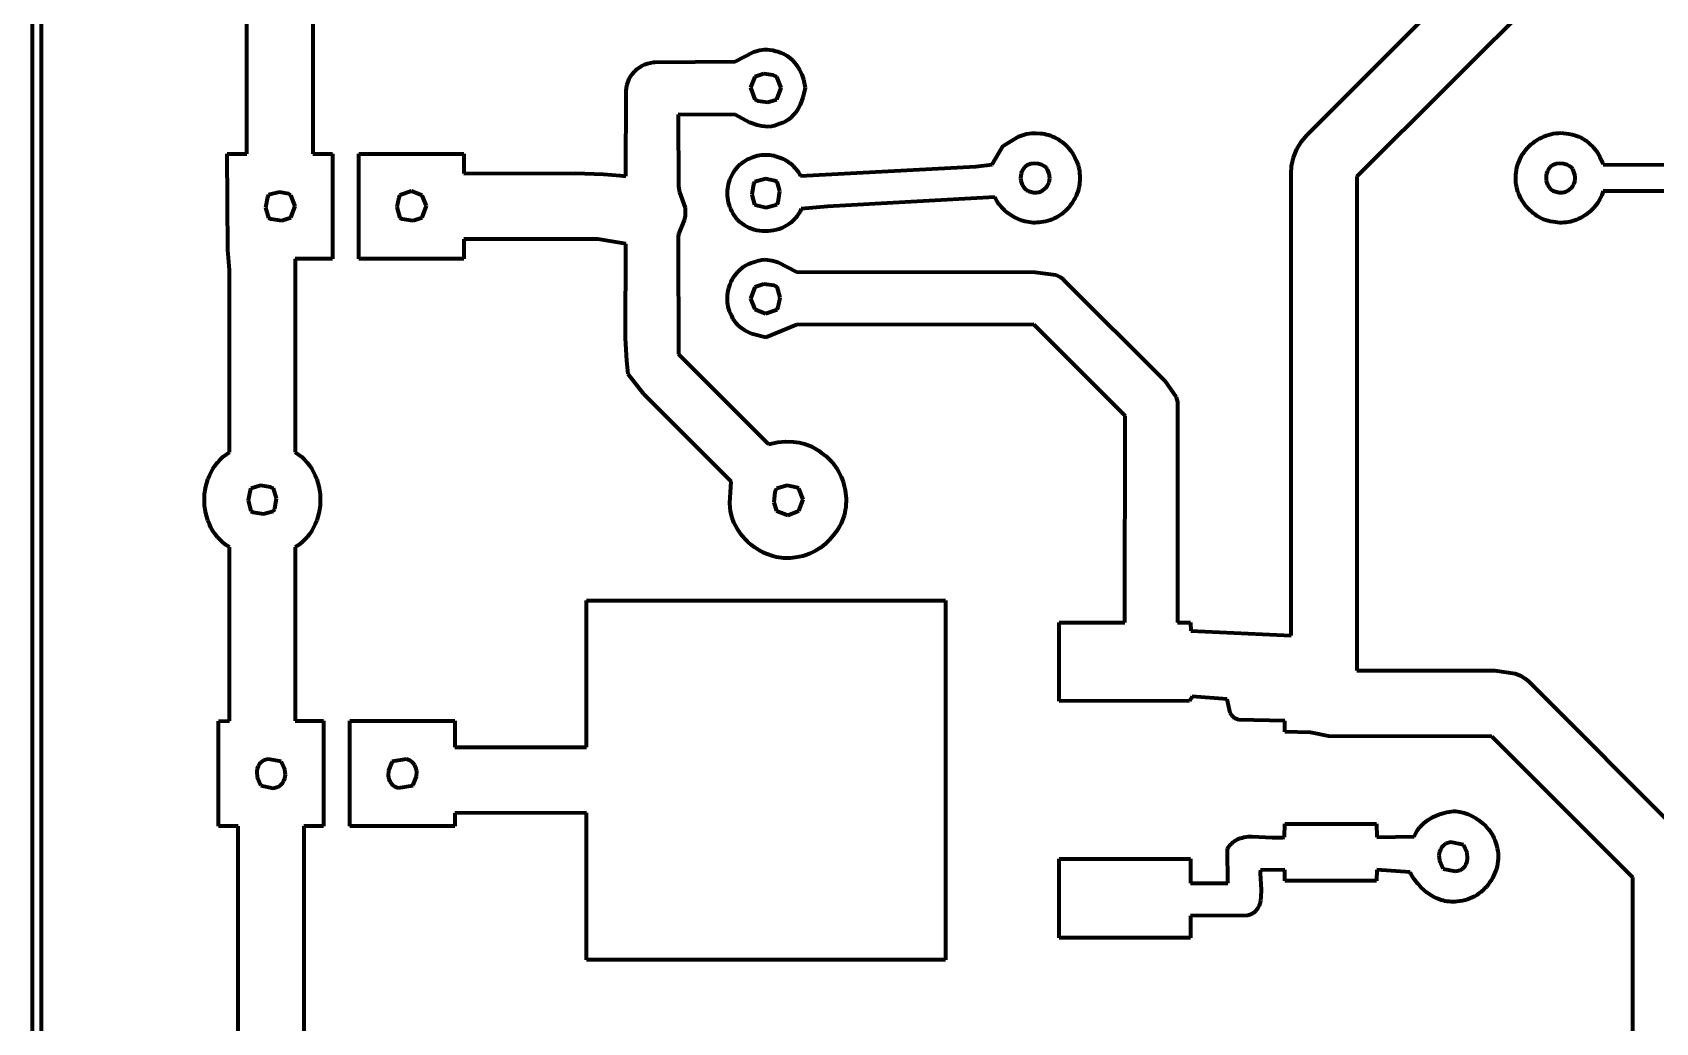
# Model space of a CAD drawing. Header units: millimetres. Extents: x 0 to 18.8, y 0 to 13.5.
# Drawn here: x 0 to 5.15, y 3 to 6.14 of the extents above; entities that cross this region are included whole.
import ezdxf

# ---------------------------------------------------------------- set-up
doc = ezdxf.new("R2010")
doc.units = ezdxf.units.MM
doc.layers.add('color#000000ff', color=7, linetype='CONTINUOUS', lineweight=100)

msp = doc.modelspace()

# ---------------------------------------------------------------- linework, layer by layer
at = {"layer": 'color#000000ff'}
for p, q in [((0, 0.007), (0, 13.493)), ((0.0281, 13.4655), (0.0279, 0.0346)), ((0.6796, 5.7563), (0.6806, 6.8889)), ((0.8889, 6.8888), (0.8895, 5.7565)), ((4.0435, 5.8175), (4.8057, 6.5798)), ((4.9812, 6.4632), (4.2015, 5.6844)), ((2.2291, 6.0493), (2.2886, 6.08)), ((2.2886, 6.08), (2.3068, 6.0852)), ((2.3068, 6.0852), (2.3207, 6.0873)), ((2.3207, 6.0873), (2.3301, 6.0876)), ((2.3301, 6.0876), (2.3395, 6.0869)), ((2.3395, 6.0869), (2.349, 6.0851)), ((2.349, 6.0851), (2.3585, 6.0822)), ((2.3585, 6.0822), (2.3641, 6.0809)), ((2.3641, 6.0809), (2.3696, 6.0793)), ((2.3696, 6.0793), (2.3748, 6.0775)), ((2.3748, 6.0775), (2.3849, 6.0729)), ((1.9097, 6.0181), (1.9167, 6.0248)), ((1.9167, 6.0248), (1.9244, 6.0307)), ((1.9244, 6.0307), (1.9326, 6.0358)), ((1.9326, 6.0358), (1.9413, 6.0401)), ((1.9413, 6.0401), (1.9505, 6.0434)), ((1.9505, 6.0434), (1.9601, 6.0457)), ((1.9601, 6.0457), (1.9701, 6.047)), ((1.9701, 6.047), (1.9751, 6.0472)), ((1.9751, 6.0472), (2.2291, 6.0493)), ((2.3849, 6.0729), (2.3942, 6.0674)), ((2.3942, 6.0674), (2.4028, 6.061)), ((2.4028, 6.061), (2.4108, 6.0538)), ((2.4108, 6.0538), (2.418, 6.0458)), ((2.418, 6.0458), (2.4246, 6.0372)), ((2.4246, 6.0372), (2.4331, 6.0232)), ((1.8844, 5.9664), (1.8863, 5.9761)), ((1.8863, 5.9761), (1.8893, 5.9854)), ((1.8893, 5.9854), (1.8931, 5.9944)), ((1.8931, 5.9944), (1.8979, 6.0029)), ((1.8979, 6.0029), (1.9034, 6.0108)), ((1.9034, 6.0108), (1.9097, 6.0181)), ((2.2914, 6.001), (2.278, 5.9667)), ((2.3203, 6.0103), (2.2914, 6.001)), ((2.3495, 6.0064), (2.3203, 6.0103)), ((2.3615, 6.001), (2.3495, 6.0064)), ((2.3748, 5.9659), (2.3615, 6.001)), ((2.4331, 6.0232), (2.44, 6.0082)), ((2.44, 6.0082), (2.4453, 5.9925)), ((2.4453, 5.9925), (2.449, 5.9764)), ((2.449, 5.9764), (2.4506, 5.9655)), ((1.8819, 5.6862), (1.8835, 5.9564)), ((1.8835, 5.9564), (1.8844, 5.9664)), ((2.278, 5.9667), (2.2911, 5.9295)), ((2.2911, 5.9295), (2.3007, 5.9251)), ((2.3007, 5.9251), (2.3325, 5.9204)), ((2.3325, 5.9204), (2.3616, 5.9295)), ((2.3616, 5.9295), (2.3748, 5.9659)), ((2.444, 5.9356), (2.4348, 5.9116)), ((2.4506, 5.9655), (2.444, 5.9356)), ((2.2299, 5.8809), (2.0486, 5.8819)), ((2.0486, 5.8819), (2.0489, 5.6528)), ((2.2749, 5.856), (2.2299, 5.8809)), ((2.4052, 5.8712), (2.3973, 5.865)), ((2.4124, 5.8781), (2.4052, 5.8712)), ((2.419, 5.8857), (2.4124, 5.8781)), ((2.4276, 5.8981), (2.419, 5.8857)), ((2.4348, 5.9116), (2.4276, 5.8981)), ((2.2991, 5.8472), (2.2749, 5.856)), ((2.314, 5.844), (2.2991, 5.8472)), ((2.324, 5.8429), (2.314, 5.844)), ((2.334, 5.8428), (2.324, 5.8429)), ((2.3441, 5.8438), (2.334, 5.8428)), ((2.3541, 5.8459), (2.3441, 5.8438)), ((2.3591, 5.8475), (2.3541, 5.8459)), ((2.3642, 5.8494), (2.3591, 5.8475)), ((2.3692, 5.8516), (2.3642, 5.8494)), ((2.3743, 5.8533), (2.3692, 5.8516)), ((2.3793, 5.8551), (2.3743, 5.8533)), ((2.3887, 5.8596), (2.3793, 5.8551)), ((2.3973, 5.865), (2.3887, 5.8596)), ((3.1281, 5.8118), (3.1531, 5.82)), ((3.1531, 5.82), (3.1704, 5.8226)), ((3.1704, 5.8226), (3.1836, 5.8228)), ((3.1836, 5.8228), (3.1971, 5.8214)), ((3.1971, 5.8214), (3.2039, 5.8207)), ((3.2039, 5.8207), (3.2105, 5.8197)), ((3.2105, 5.8197), (3.217, 5.8183)), ((3.217, 5.8183), (3.2234, 5.8165)), ((4.8097, 5.8175), (4.8174, 5.8195)), ((4.8174, 5.8195), (4.8252, 5.8211)), ((4.8252, 5.8211), (4.8331, 5.8222)), ((4.8331, 5.8222), (4.8411, 5.8228)), ((4.8411, 5.8228), (4.8491, 5.8229)), ((4.8491, 5.8229), (4.8571, 5.8225)), ((4.8571, 5.8225), (4.8651, 5.8215)), ((4.8651, 5.8215), (4.8731, 5.82)), ((4.8731, 5.82), (4.8838, 5.8181)), ((4.8838, 5.8181), (4.8942, 5.8153)), ((3.0446, 5.7234), (3.0789, 5.7822)), ((3.0789, 5.7822), (3.1281, 5.8118)), ((3.2234, 5.8165), (3.2297, 5.8145)), ((3.2297, 5.8145), (3.2359, 5.8121)), ((3.2359, 5.8121), (3.2419, 5.8093)), ((3.2419, 5.8093), (3.2478, 5.8063)), ((3.2478, 5.8063), (3.2535, 5.803)), ((3.2535, 5.803), (3.259, 5.7994)), ((3.259, 5.7994), (3.2644, 5.7956)), ((3.2644, 5.7956), (3.2746, 5.7871)), ((3.2746, 5.7871), (3.284, 5.7778)), ((3.284, 5.7778), (3.2925, 5.7676)), ((3.2925, 5.7676), (3.3001, 5.7567)), ((4, 5.7454), (4.0105, 5.7717)), ((4.0105, 5.7717), (4.0251, 5.7959)), ((4.0251, 5.7959), (4.0435, 5.8175)), ((4.7325, 5.7636), (4.7374, 5.7699)), ((4.7374, 5.7699), (4.7427, 5.7759)), ((4.7427, 5.7759), (4.7483, 5.7816)), ((4.7483, 5.7816), (4.7542, 5.787)), ((4.7542, 5.787), (4.7604, 5.7921)), ((4.7604, 5.7921), (4.7668, 5.7968)), ((4.7668, 5.7968), (4.7735, 5.8012)), ((4.7735, 5.8012), (4.7804, 5.8053)), ((4.7804, 5.8053), (4.7874, 5.809)), ((4.7874, 5.809), (4.7947, 5.8122)), ((4.7947, 5.8122), (4.8021, 5.8151)), ((4.8021, 5.8151), (4.8097, 5.8175)), ((4.8942, 5.8153), (4.9041, 5.8115)), ((4.9041, 5.8115), (4.9137, 5.807)), ((4.9137, 5.807), (4.9271, 5.7986)), ((4.9271, 5.7986), (4.9395, 5.7887)), ((4.9395, 5.7887), (4.9507, 5.7774)), ((4.9507, 5.7774), (4.9608, 5.765)), ((0.6197, 5.4521), (0.6181, 5.7571)), ((0.6181, 5.7571), (0.6796, 5.7563)), ((0.8895, 5.7565), (0.9513, 5.757)), ((0.9513, 5.757), (0.9513, 5.4236)), ((1.0348, 5.4237), (1.0348, 5.7569)), ((1.0348, 5.7569), (1.368, 5.7569)), ((1.368, 5.7569), (1.368, 5.6945)), ((2.2342, 5.7125), (2.239, 5.7179)), ((2.239, 5.7179), (2.2443, 5.7229)), ((2.2443, 5.7229), (2.2498, 5.7276)), ((2.2498, 5.7276), (2.2557, 5.7319)), ((2.2557, 5.7319), (2.262, 5.7358)), ((2.262, 5.7358), (2.2685, 5.7393)), ((2.2685, 5.7393), (2.2754, 5.7423)), ((2.2754, 5.7423), (2.2814, 5.7451)), ((2.2814, 5.7451), (2.2875, 5.7474)), ((2.2875, 5.7474), (2.2937, 5.7494)), ((2.2937, 5.7494), (2.3, 5.751)), ((2.3, 5.751), (2.3063, 5.7523)), ((2.3063, 5.7523), (2.3127, 5.7531)), ((2.3127, 5.7531), (2.3191, 5.7536)), ((2.3191, 5.7536), (2.3256, 5.7538)), ((2.3256, 5.7538), (2.332, 5.7536)), ((2.332, 5.7536), (2.3384, 5.7531)), ((2.3384, 5.7531), (2.3448, 5.7522)), ((2.3448, 5.7522), (2.3512, 5.751)), ((2.3512, 5.751), (2.3575, 5.7495)), ((2.3575, 5.7495), (2.3637, 5.7477)), ((2.3637, 5.7477), (2.3698, 5.7456)), ((2.3698, 5.7456), (2.3758, 5.7431)), ((2.3758, 5.7431), (2.3816, 5.7404)), ((2.3816, 5.7404), (2.3873, 5.7374)), ((2.3873, 5.7374), (2.3929, 5.7341)), ((2.3929, 5.7341), (2.3983, 5.7305)), ((2.3983, 5.7305), (2.4035, 5.7267)), ((2.4035, 5.7267), (2.4085, 5.7226)), ((2.4085, 5.7226), (2.4132, 5.7182)), ((2.4132, 5.7182), (2.4177, 5.7136)), ((2.4361, 5.6869), (2.9921, 5.7161)), ((2.9921, 5.7161), (3.0446, 5.7234)), ((3.1496, 5.7167), (3.1469, 5.7141)), ((3.1525, 5.719), (3.1496, 5.7167)), ((3.1557, 5.7211), (3.1525, 5.719)), ((3.1668, 5.7251), (3.1557, 5.7211)), ((3.1787, 5.7265), (3.1668, 5.7251)), ((3.1908, 5.7255), (3.1787, 5.7265)), ((3.2021, 5.722), (3.1908, 5.7255)), ((3.2097, 5.7177), (3.2021, 5.722)), ((3.2161, 5.7119), (3.2097, 5.7177)), ((3.3001, 5.7567), (3.3067, 5.7451)), ((3.3067, 5.7451), (3.3123, 5.733)), ((3.3123, 5.733), (3.3167, 5.7205)), ((3.3167, 5.7205), (3.3184, 5.7141)), ((3.9929, 5.694), (3.9941, 5.7177)), ((3.9941, 5.7177), (4, 5.7454)), ((4.709, 5.7134), (4.711, 5.7211)), ((4.711, 5.7211), (4.7135, 5.7287)), ((4.7135, 5.7287), (4.7165, 5.7361)), ((4.7165, 5.7361), (4.7199, 5.7433)), ((4.7199, 5.7433), (4.7237, 5.7503)), ((4.7237, 5.7503), (4.7279, 5.7571)), ((4.7279, 5.7571), (4.7325, 5.7636)), ((4.8163, 5.7168), (4.8136, 5.7142)), ((4.8192, 5.7191), (4.8163, 5.7168)), ((4.8225, 5.7212), (4.8192, 5.7191)), ((4.8335, 5.7251), (4.8225, 5.7212)), ((4.8453, 5.7265), (4.8335, 5.7251)), ((4.8572, 5.7255), (4.8453, 5.7265)), ((4.8685, 5.7221), (4.8572, 5.7255)), ((4.8761, 5.7179), (4.8685, 5.7221)), ((4.8825, 5.7122), (4.8761, 5.7179)), ((4.9608, 5.765), (4.9722, 5.7469)), ((4.9722, 5.7469), (4.9811, 5.7275)), ((4.9811, 5.7275), (4.9829, 5.7225)), ((4.9829, 5.7225), (6.7944, 5.7218)), ((1.368, 5.6945), (1.7227, 5.695)), ((1.7227, 5.695), (1.8112, 5.6919)), ((1.8112, 5.6919), (1.8642, 5.6879)), ((1.8642, 5.6879), (1.8819, 5.6862)), ((2.2084, 5.6609), (2.2103, 5.6679)), ((2.2103, 5.6679), (2.2126, 5.6749)), ((2.2126, 5.6749), (2.2152, 5.6817)), ((2.2152, 5.6817), (2.2183, 5.6883)), ((2.2183, 5.6883), (2.2217, 5.6947)), ((2.2217, 5.6947), (2.2255, 5.7009)), ((2.2255, 5.7009), (2.2297, 5.7069)), ((2.2297, 5.7069), (2.2342, 5.7125)), ((2.2904, 5.6679), (2.287, 5.6606)), ((2.3252, 5.6771), (2.2904, 5.6679)), ((2.355, 5.6713), (2.3252, 5.6771)), ((2.3623, 5.6679), (2.355, 5.6713)), ((2.3712, 5.6382), (2.3623, 5.6679)), ((2.4177, 5.7136), (2.422, 5.7087)), ((2.422, 5.7087), (2.426, 5.7036)), ((2.426, 5.7036), (2.4297, 5.6982)), ((2.4297, 5.6982), (2.433, 5.6927)), ((2.433, 5.6927), (2.4361, 5.6869)), ((3.135, 5.6873), (3.1346, 5.6798)), ((3.1346, 5.6798), (3.1352, 5.6723)), ((3.1364, 5.6947), (3.135, 5.6873)), ((3.1352, 5.6723), (3.1369, 5.665)), ((3.1388, 5.7018), (3.1364, 5.6947)), ((3.1369, 5.665), (3.1396, 5.6581)), ((3.1423, 5.7083), (3.1388, 5.7018)), ((3.1445, 5.7113), (3.1423, 5.7083)), ((3.1469, 5.7141), (3.1445, 5.7113)), ((3.2196, 5.7073), (3.2161, 5.7119)), ((3.2223, 5.7021), (3.2196, 5.7073)), ((3.2241, 5.6962), (3.2223, 5.7021)), ((3.2223, 5.6597), (3.2249, 5.6659)), ((3.2247, 5.6931), (3.2241, 5.6962)), ((3.2258, 5.6896), (3.2247, 5.6931)), ((3.2249, 5.6659), (3.2265, 5.6724)), ((3.2265, 5.6861), (3.2258, 5.6896)), ((3.2271, 5.6791), (3.2265, 5.6861)), ((3.2265, 5.6724), (3.2271, 5.6791)), ((3.3184, 5.7141), (3.3199, 5.7076)), ((3.3199, 5.7076), (3.321, 5.7011)), ((3.3218, 5.6655), (3.3208, 5.6583)), ((3.321, 5.7011), (3.3218, 5.6945)), ((3.3218, 5.6945), (3.3224, 5.6873)), ((3.3224, 5.6727), (3.3218, 5.6655)), ((3.3224, 5.6873), (3.3226, 5.68)), ((3.3226, 5.68), (3.3224, 5.6727)), ((3.9929, 4.2291), (3.9929, 5.694)), ((4.2015, 5.6844), (4.2014, 4.1181)), ((4.7051, 5.6819), (4.7055, 5.6897)), ((4.7051, 5.6742), (4.7051, 5.6819)), ((4.7057, 5.6665), (4.7051, 5.6742)), ((4.7055, 5.6897), (4.7064, 5.6975)), ((4.7067, 5.6589), (4.7057, 5.6665)), ((4.7064, 5.6975), (4.7075, 5.7055)), ((4.7075, 5.7055), (4.709, 5.7134)), ((4.8016, 5.6873), (4.8012, 5.6797)), ((4.8012, 5.6797), (4.8019, 5.6722)), ((4.803, 5.6947), (4.8016, 5.6873)), ((4.8019, 5.6722), (4.8036, 5.6649)), ((4.8055, 5.7018), (4.803, 5.6947)), ((4.8036, 5.6649), (4.8063, 5.658)), ((4.809, 5.7084), (4.8055, 5.7018)), ((4.8112, 5.7114), (4.809, 5.7084)), ((4.8136, 5.7142), (4.8112, 5.7114)), ((4.886, 5.7077), (4.8825, 5.7122)), ((4.8887, 5.7025), (4.886, 5.7077)), ((4.8906, 5.6968), (4.8887, 5.7025)), ((4.8891, 5.6601), (4.8917, 5.6663)), ((4.8912, 5.6936), (4.8906, 5.6968)), ((4.8924, 5.6901), (4.8912, 5.6936)), ((4.8917, 5.6663), (4.8933, 5.6729)), ((4.8931, 5.6866), (4.8924, 5.6901)), ((4.8938, 5.6797), (4.8931, 5.6866)), ((4.8933, 5.6729), (4.8938, 5.6797)), ((0.7454, 5.6189), (0.7397, 5.5866)), ((0.7488, 5.6263), (0.7454, 5.6189)), ((0.7831, 5.6355), (0.7488, 5.6263)), ((0.8125, 5.6296), (0.7831, 5.6355)), ((0.8198, 5.6261), (0.8125, 5.6296)), ((0.8331, 5.5908), (0.8198, 5.6261)), ((1.1621, 5.6183), (1.1562, 5.5888)), ((1.1657, 5.6255), (1.1621, 5.6183)), ((1.2021, 5.6387), (1.1657, 5.6255)), ((1.2362, 5.6251), (1.2021, 5.6387)), ((1.2499, 5.5915), (1.2362, 5.6251)), ((2.0489, 5.6528), (2.0521, 5.6354)), ((2.0521, 5.6354), (2.0702, 5.585)), ((2.2049, 5.6318), (2.2051, 5.6391)), ((2.205, 5.6245), (2.2049, 5.6318)), ((2.2056, 5.6172), (2.205, 5.6245)), ((2.2051, 5.6391), (2.2058, 5.6464)), ((2.2065, 5.6099), (2.2056, 5.6172)), ((2.2058, 5.6464), (2.2069, 5.6537)), ((2.2069, 5.6537), (2.2084, 5.6609)), ((2.287, 5.6606), (2.2814, 5.6282)), ((2.2814, 5.6282), (2.2905, 5.5959)), ((2.3657, 5.6033), (2.3712, 5.6382)), ((3.0523, 5.6189), (2.5217, 5.5895)), ((3.0586, 5.6078), (3.0523, 5.6189)), ((3.1396, 5.6581), (3.1432, 5.6518)), ((3.1432, 5.6518), (3.1455, 5.649)), ((3.1455, 5.649), (3.1479, 5.6463)), ((3.1479, 5.6463), (3.1506, 5.6439)), ((3.1506, 5.6439), (3.1536, 5.6418)), ((3.1536, 5.6418), (3.1568, 5.64)), ((3.1568, 5.64), (3.1602, 5.6385)), ((3.1602, 5.6385), (3.1639, 5.6373)), ((3.1639, 5.6373), (3.1678, 5.6364)), ((3.1678, 5.6364), (3.1713, 5.6354)), ((3.1713, 5.6354), (3.1748, 5.6346)), ((3.1748, 5.6346), (3.1783, 5.6342)), ((3.1783, 5.6342), (3.1851, 5.6341)), ((3.1851, 5.6341), (3.1918, 5.6352)), ((3.1918, 5.6352), (3.1982, 5.6373)), ((3.1982, 5.6373), (3.2042, 5.6404)), ((3.2042, 5.6404), (3.2097, 5.6442)), ((3.2097, 5.6442), (3.2146, 5.6488)), ((3.2146, 5.6488), (3.2188, 5.654)), ((3.2188, 5.654), (3.2223, 5.6597)), ((3.3072, 5.617), (3.3037, 5.6106)), ((3.3103, 5.6236), (3.3072, 5.617)), ((3.3131, 5.6303), (3.3103, 5.6236)), ((3.3155, 5.6372), (3.3131, 5.6303)), ((3.3176, 5.6441), (3.3155, 5.6372)), ((3.3194, 5.6512), (3.3176, 5.6441)), ((3.3208, 5.6583), (3.3194, 5.6512)), ((4.7081, 5.6514), (4.7067, 5.6589)), ((4.71, 5.6439), (4.7081, 5.6514)), ((4.7122, 5.6366), (4.71, 5.6439)), ((4.7149, 5.6294), (4.7122, 5.6366)), ((4.718, 5.6224), (4.7149, 5.6294)), ((4.7214, 5.6155), (4.718, 5.6224)), ((4.7252, 5.6088), (4.7214, 5.6155)), ((4.8063, 5.658), (4.81, 5.6517)), ((4.81, 5.6517), (4.8122, 5.6489)), ((4.8122, 5.6489), (4.8147, 5.6462)), ((4.8147, 5.6462), (4.8174, 5.6438)), ((4.8174, 5.6438), (4.8204, 5.6417)), ((4.8204, 5.6417), (4.8236, 5.6399)), ((4.8236, 5.6399), (4.827, 5.6384)), ((4.827, 5.6384), (4.8307, 5.6372)), ((4.8307, 5.6372), (4.8347, 5.6364)), ((4.8347, 5.6364), (4.8382, 5.6353)), ((4.8382, 5.6353), (4.8417, 5.6346)), ((4.8417, 5.6346), (4.8452, 5.6341)), ((4.8452, 5.6341), (4.8521, 5.6342)), ((4.8521, 5.6342), (4.8588, 5.6353)), ((4.8588, 5.6353), (4.8651, 5.6374)), ((4.8651, 5.6374), (4.8711, 5.6405)), ((4.8711, 5.6405), (4.8766, 5.6444)), ((4.8766, 5.6444), (4.8815, 5.649)), ((4.8815, 5.649), (4.8857, 5.6543)), ((4.8857, 5.6543), (4.8891, 5.6601)), ((4.9722, 5.6134), (4.9688, 5.6075)), ((4.9753, 5.6195), (4.9722, 5.6134)), ((4.9781, 5.6257), (4.9753, 5.6195)), ((4.9805, 5.6321), (4.9781, 5.6257)), ((4.9827, 5.6387), (4.9805, 5.6321)), ((6.8314, 5.6384), (4.9827, 5.6387)), ((0.7397, 5.5866), (0.7488, 5.5543)), ((0.8199, 5.5545), (0.8331, 5.5908)), ((1.1562, 5.5888), (1.1654, 5.5543)), ((1.2366, 5.5545), (1.2499, 5.5915)), ((2.0703, 5.5606), (2.0671, 5.5462)), ((2.0705, 5.5729), (2.0701, 5.5698)), ((2.0701, 5.5698), (2.0703, 5.5606)), ((2.0702, 5.585), (2.0705, 5.5729)), ((2.208, 5.6028), (2.2065, 5.6099)), ((2.2098, 5.5957), (2.208, 5.6028)), ((2.2121, 5.5887), (2.2098, 5.5957)), ((2.2148, 5.5819), (2.2121, 5.5887)), ((2.218, 5.5753), (2.2148, 5.5819)), ((2.2217, 5.5689), (2.218, 5.5753)), ((2.2258, 5.5627), (2.2217, 5.5689)), ((2.2311, 5.555), (2.2258, 5.5627)), ((2.2905, 5.5959), (2.2929, 5.5947)), ((2.2929, 5.5947), (2.3276, 5.5869)), ((2.3276, 5.5869), (2.3623, 5.5959)), ((2.3623, 5.5959), (2.3657, 5.6033)), ((2.4303, 5.5661), (2.4252, 5.5586)), ((2.4347, 5.5742), (2.4303, 5.5661)), ((2.4385, 5.5828), (2.4347, 5.5742)), ((2.5217, 5.5895), (2.4385, 5.5828)), ((3.0659, 5.5972), (3.0586, 5.6078)), ((3.074, 5.5874), (3.0659, 5.5972)), ((3.083, 5.5782), (3.074, 5.5874)), ((3.0927, 5.5699), (3.083, 5.5782)), ((3.103, 5.5624), (3.0927, 5.5699)), ((3.1139, 5.5558), (3.103, 5.5624)), ((3.2602, 5.5624), (3.2541, 5.5585)), ((3.266, 5.5667), (3.2602, 5.5624)), ((3.2716, 5.5713), (3.266, 5.5667)), ((3.277, 5.5762), (3.2716, 5.5713)), ((3.2821, 5.5813), (3.277, 5.5762)), ((3.287, 5.5867), (3.2821, 5.5813)), ((3.2916, 5.5924), (3.287, 5.5867)), ((3.2959, 5.5982), (3.2916, 5.5924)), ((3.3, 5.6043), (3.2959, 5.5982)), ((3.3037, 5.6106), (3.3, 5.6043)), ((4.7294, 5.6023), (4.7252, 5.6088)), ((4.7338, 5.596), (4.7294, 5.6023)), ((4.7386, 5.59), (4.7338, 5.596)), ((4.7437, 5.5842), (4.7386, 5.59)), ((4.7491, 5.5787), (4.7437, 5.5842)), ((4.7548, 5.5734), (4.7491, 5.5787)), ((4.7607, 5.5685), (4.7548, 5.5734)), ((4.7668, 5.5639), (4.7607, 5.5685)), ((4.7732, 5.5596), (4.7668, 5.5639)), ((4.9275, 5.5634), (4.9218, 5.5597)), ((4.9329, 5.5674), (4.9275, 5.5634)), ((4.9382, 5.5716), (4.9329, 5.5674)), ((4.9432, 5.5761), (4.9382, 5.5716)), ((4.9481, 5.5808), (4.9432, 5.5761)), ((4.9527, 5.5857), (4.9481, 5.5808)), ((4.9571, 5.5908), (4.9527, 5.5857)), ((4.9613, 5.5962), (4.9571, 5.5908)), ((4.9652, 5.6017), (4.9613, 5.5962)), ((4.9688, 5.6075), (4.9652, 5.6017)), ((0.7488, 5.5543), (0.7561, 5.551)), ((0.7561, 5.551), (0.7906, 5.5454)), ((0.7906, 5.5454), (0.8199, 5.5545)), ((1.1654, 5.5543), (1.1727, 5.551)), ((1.1727, 5.551), (1.2072, 5.5454)), ((1.2072, 5.5454), (1.2366, 5.5545)), ((2.0671, 5.5462), (2.049, 5.5018)), ((2.2369, 5.5479), (2.2311, 5.555)), ((2.2432, 5.5415), (2.2369, 5.5479)), ((2.25, 5.5357), (2.2432, 5.5415)), ((2.2572, 5.5305), (2.25, 5.5357)), ((2.2648, 5.526), (2.2572, 5.5305)), ((2.2727, 5.522), (2.2648, 5.526)), ((2.2809, 5.5187), (2.2727, 5.522)), ((2.2893, 5.516), (2.2809, 5.5187)), ((2.2979, 5.5139), (2.2893, 5.516)), ((2.3066, 5.5123), (2.2979, 5.5139)), ((2.3155, 5.5114), (2.3066, 5.5123)), ((2.3244, 5.5111), (2.3155, 5.5114)), ((2.3333, 5.5113), (2.3244, 5.5111)), ((2.3422, 5.5121), (2.3333, 5.5113)), ((2.351, 5.5136), (2.3422, 5.5121)), ((2.3597, 5.5155), (2.351, 5.5136)), ((2.3683, 5.5181), (2.3597, 5.5155)), ((2.3766, 5.5212), (2.3683, 5.5181)), ((2.3846, 5.5249), (2.3766, 5.5212)), ((2.3924, 5.5291), (2.3846, 5.5249)), ((2.3998, 5.534), (2.3924, 5.5291)), ((2.4069, 5.5393), (2.3998, 5.534)), ((2.4135, 5.5452), (2.4069, 5.5393)), ((2.4196, 5.5516), (2.4135, 5.5452)), ((2.4252, 5.5586), (2.4196, 5.5516)), ((3.1253, 5.5501), (3.1139, 5.5558)), ((3.1372, 5.5455), (3.1253, 5.5501)), ((3.1494, 5.542), (3.1372, 5.5455)), ((3.1618, 5.5396), (3.1494, 5.542)), ((3.1745, 5.5384), (3.1618, 5.5396)), ((3.1809, 5.5383), (3.1745, 5.5384)), ((3.1873, 5.5385), (3.1809, 5.5383)), ((3.1937, 5.539), (3.1873, 5.5385)), ((3.2002, 5.5399), (3.1937, 5.539)), ((3.2066, 5.5411), (3.2002, 5.5399)), ((3.2138, 5.5424), (3.2066, 5.5411)), ((3.221, 5.5441), (3.2138, 5.5424)), ((3.2279, 5.5462), (3.221, 5.5441)), ((3.2348, 5.5487), (3.2279, 5.5462)), ((3.2414, 5.5516), (3.2348, 5.5487)), ((3.2479, 5.5549), (3.2414, 5.5516)), ((3.2541, 5.5585), (3.2479, 5.5549)), ((4.7798, 5.5557), (4.7732, 5.5596)), ((4.7866, 5.5522), (4.7798, 5.5557)), ((4.7936, 5.549), (4.7866, 5.5522)), ((4.8008, 5.5463), (4.7936, 5.549)), ((4.8082, 5.5439), (4.8008, 5.5463)), ((4.8157, 5.5421), (4.8082, 5.5439)), ((4.8233, 5.5406), (4.8157, 5.5421)), ((4.831, 5.5397), (4.8233, 5.5406)), ((4.8379, 5.5389), (4.831, 5.5397)), ((4.8448, 5.5384), (4.8379, 5.5389)), ((4.8517, 5.5383), (4.8448, 5.5384)), ((4.8585, 5.5386), (4.8517, 5.5383)), ((4.8652, 5.5393), (4.8585, 5.5386)), ((4.8719, 5.5403), (4.8652, 5.5393)), ((4.8785, 5.5416), (4.8719, 5.5403)), ((4.8851, 5.5433), (4.8785, 5.5416)), ((4.8915, 5.5453), (4.8851, 5.5433)), ((4.8978, 5.5476), (4.8915, 5.5453)), ((4.904, 5.5502), (4.8978, 5.5476)), ((4.9101, 5.553), (4.904, 5.5502)), ((4.9161, 5.5562), (4.9101, 5.553)), ((4.9218, 5.5597), (4.9161, 5.5562)), ((1.7937, 5.4857), (1.368, 5.486)), ((1.368, 5.486), (1.368, 5.4237)), ((1.882, 5.4718), (1.7937, 5.4857)), ((1.8816, 5.1719), (1.882, 5.4718)), ((2.049, 5.5018), (2.048, 5.4929)), ((2.048, 5.4929), (2.0483, 5.4867)), ((2.0483, 5.4867), (2.0488, 5.121)), ((0.6248, 5.3888), (0.6197, 5.4521)), ((0.8338, 5.4239), (0.8337, 4.8105)), ((0.9513, 5.4236), (0.8338, 5.4239)), ((1.368, 5.4237), (1.0348, 5.4237)), ((2.266, 5.405), (2.2726, 5.4083)), ((2.2726, 5.4083), (2.2795, 5.4112)), ((2.2795, 5.4112), (2.2867, 5.4136)), ((2.2867, 5.4136), (2.2941, 5.4154)), ((2.2941, 5.4154), (2.2989, 5.4172)), ((2.2989, 5.4172), (2.3036, 5.4186)), ((2.3036, 5.4186), (2.3131, 5.4205)), ((2.3131, 5.4205), (2.3225, 5.4213)), ((2.3225, 5.4213), (2.3319, 5.4211)), ((2.3319, 5.4211), (2.3458, 5.419)), ((2.3458, 5.419), (2.364, 5.4136)), ((2.364, 5.4136), (2.4237, 5.3827)), ((0.6247, 4.8105), (0.6248, 5.3888)), ((2.2166, 5.3513), (2.22, 5.358)), ((2.22, 5.358), (2.2238, 5.3644)), ((2.2238, 5.3644), (2.2279, 5.3706)), ((2.2279, 5.3706), (2.2323, 5.3765)), ((2.2323, 5.3765), (2.2372, 5.3821)), ((2.2372, 5.3821), (2.2423, 5.3874)), ((2.2423, 5.3874), (2.2478, 5.3924)), ((2.2478, 5.3924), (2.2535, 5.397)), ((2.2535, 5.397), (2.2596, 5.4012)), ((2.2596, 5.4012), (2.266, 5.405)), ((2.4237, 5.3827), (3.1806, 5.3819)), ((3.1806, 5.3819), (3.2467, 5.3727)), ((3.2467, 5.3727), (3.2613, 5.3652)), ((3.2613, 5.3652), (3.2692, 5.359)), ((3.2692, 5.359), (3.2717, 5.3565)), ((3.2717, 5.3565), (3.5922, 5.0368)), ((2.2043, 5.3011), (2.2048, 5.3085)), ((2.2048, 5.3085), (2.2057, 5.3158)), ((2.2057, 5.3158), (2.207, 5.3232)), ((2.207, 5.3232), (2.2088, 5.3304)), ((2.2088, 5.3304), (2.211, 5.3375)), ((2.211, 5.3375), (2.2136, 5.3445)), ((2.2136, 5.3445), (2.2166, 5.3513)), ((2.2911, 5.3344), (2.2779, 5.2974)), ((2.3205, 5.3436), (2.2911, 5.3344)), ((2.3526, 5.3389), (2.3205, 5.3436)), ((2.3624, 5.3345), (2.3526, 5.3389)), ((2.3715, 5.3002), (2.3624, 5.3345)), ((2.2043, 5.2936), (2.2043, 5.3011)), ((2.2048, 5.2862), (2.2043, 5.2936)), ((2.2057, 5.2789), (2.2048, 5.2862)), ((2.2071, 5.2716), (2.2057, 5.2789)), ((2.2091, 5.2644), (2.2071, 5.2716)), ((2.2115, 5.2573), (2.2091, 5.2644)), ((2.2145, 5.2504), (2.2115, 5.2573)), ((2.2779, 5.2974), (2.2916, 5.2638)), ((2.2916, 5.2638), (2.3257, 5.2501)), ((2.3257, 5.2501), (2.3621, 5.2634)), ((2.3621, 5.2634), (2.3657, 5.2707)), ((2.3657, 5.2707), (2.3715, 5.3002)), ((2.218, 5.2437), (2.2145, 5.2504)), ((2.222, 5.2349), (2.218, 5.2437)), ((2.2267, 5.2269), (2.222, 5.2349)), ((2.2323, 5.2196), (2.2267, 5.2269)), ((2.2384, 5.2129), (2.2323, 5.2196)), ((2.2488, 5.204), (2.2384, 5.2129)), ((2.2602, 5.1964), (2.2488, 5.204)), ((2.4237, 5.2146), (2.3259, 5.1743)), ((3.1762, 5.2159), (2.4237, 5.2146)), ((3.4658, 4.9262), (3.1762, 5.2159)), ((1.8852, 5.1008), (1.8816, 5.1719)), ((2.2811, 5.1864), (2.2602, 5.1964)), ((2.3259, 5.1743), (2.2811, 5.1864)), ((1.8894, 5.0582), (1.8852, 5.1008)), ((2.0488, 5.121), (2.3346, 4.8361)), ((1.9397, 4.9943), (1.8894, 5.0582)), ((2.2166, 4.7182), (1.9397, 4.9943)), ((3.5922, 5.0368), (3.6284, 4.9855)), ((3.6284, 4.9855), (3.6321, 4.9704)), ((3.6321, 4.9704), (3.6324, 4.9609)), ((3.6324, 4.9609), (3.6322, 4.9576)), ((3.6322, 4.9576), (3.6322, 4.2705)), ((3.4653, 4.2708), (3.4658, 4.9262)), ((2.3346, 4.8361), (2.3646, 4.8422)), ((2.3646, 4.8422), (2.3891, 4.8443)), ((2.3891, 4.8443), (2.4136, 4.8436)), ((2.4136, 4.8436), (2.4317, 4.8412)), ((2.4317, 4.8412), (2.4494, 4.8369)), ((0.5951, 4.787), (0.6042, 4.7955)), ((0.6042, 4.7955), (0.6141, 4.8033)), ((0.6141, 4.8033), (0.6247, 4.8105)), ((0.8337, 4.8105), (0.8443, 4.8033)), ((0.8443, 4.8033), (0.8541, 4.7955)), ((0.8541, 4.7955), (0.8632, 4.787)), ((2.4494, 4.8369), (2.4609, 4.8331)), ((2.4609, 4.8331), (2.4721, 4.8283)), ((2.4721, 4.8283), (2.483, 4.8227)), ((2.483, 4.8227), (2.4934, 4.8162)), ((2.4934, 4.8162), (2.5033, 4.8086)), ((2.5033, 4.8086), (2.5107, 4.8033)), ((2.5107, 4.8033), (2.5177, 4.7976)), ((2.5177, 4.7976), (2.5244, 4.7916)), ((2.5244, 4.7916), (2.5308, 4.7852)), ((0.5565, 4.7255), (0.5611, 4.7367)), ((0.5611, 4.7367), (0.5664, 4.7477)), ((0.5664, 4.7477), (0.5724, 4.7582)), ((0.5724, 4.7582), (0.5793, 4.7683)), ((0.5793, 4.7683), (0.5868, 4.778)), ((0.5868, 4.778), (0.5951, 4.787)), ((0.8632, 4.787), (0.8715, 4.778)), ((0.8715, 4.778), (0.8791, 4.7683)), ((0.8791, 4.7683), (0.8859, 4.7582)), ((0.8859, 4.7582), (0.8919, 4.7477)), ((0.8919, 4.7477), (0.8972, 4.7367)), ((0.8972, 4.7367), (0.9018, 4.7255)), ((2.5308, 4.7852), (2.5368, 4.7785)), ((2.5368, 4.7785), (2.5424, 4.7715)), ((2.5424, 4.7715), (2.5477, 4.7643)), ((2.5477, 4.7643), (2.5526, 4.7568)), ((2.5526, 4.7568), (2.5572, 4.749)), ((2.5572, 4.749), (2.5613, 4.7411)), ((2.5613, 4.7411), (2.5651, 4.7329)), ((0.5459, 4.678), (0.5474, 4.6901)), ((0.5474, 4.6901), (0.5497, 4.7021)), ((0.5497, 4.7021), (0.5528, 4.7139)), ((0.5528, 4.7139), (0.5565, 4.7255)), ((0.6908, 4.6907), (0.6841, 4.6586)), ((0.6932, 4.6956), (0.6908, 4.6907)), ((0.7229, 4.7047), (0.6932, 4.6956)), ((0.7552, 4.7001), (0.7229, 4.7047)), ((0.7651, 4.6957), (0.7552, 4.7001)), ((0.7742, 4.6636), (0.7651, 4.6957)), ((0.9018, 4.7255), (0.9056, 4.7139)), ((0.9056, 4.7139), (0.9086, 4.7021)), ((0.9086, 4.7021), (0.9109, 4.6901)), ((0.9109, 4.6901), (0.9124, 4.678)), ((2.2117, 4.6492), (2.2166, 4.7182)), ((2.3599, 4.6957), (2.3547, 4.6835)), ((2.3942, 4.705), (2.3599, 4.6957)), ((2.4236, 4.6991), (2.3942, 4.705)), ((2.4308, 4.6955), (2.4236, 4.6991)), ((2.4443, 4.6603), (2.4308, 4.6955)), ((2.5651, 4.7329), (2.5685, 4.7246)), ((2.5685, 4.7246), (2.5715, 4.7162)), ((2.5715, 4.7162), (2.5741, 4.7076)), ((2.5741, 4.7076), (2.5763, 4.6989)), ((2.5763, 4.6989), (2.5781, 4.6901)), ((2.5781, 4.6901), (2.5794, 4.6812)), ((0.5452, 4.6659), (0.5459, 4.678)), ((0.5452, 4.6537), (0.5452, 4.6659)), ((0.5459, 4.6415), (0.5452, 4.6537)), ((0.5474, 4.6294), (0.5459, 4.6415)), ((0.6841, 4.6586), (0.6931, 4.6238)), ((0.7685, 4.6312), (0.7742, 4.6636)), ((0.9124, 4.6415), (0.9109, 4.6294)), ((0.9124, 4.678), (0.9131, 4.6658)), ((0.9131, 4.6536), (0.9124, 4.6415)), ((0.9131, 4.6658), (0.9131, 4.6536)), ((2.2145, 4.6228), (2.2117, 4.6492)), ((2.3547, 4.6835), (2.3512, 4.6514)), ((2.3512, 4.6514), (2.3601, 4.6245)), ((2.4309, 4.6249), (2.4443, 4.6603)), ((2.5797, 4.6365), (2.5784, 4.6277)), ((2.5794, 4.6812), (2.5804, 4.6723)), ((2.5805, 4.6455), (2.5797, 4.6365)), ((2.5804, 4.6723), (2.5809, 4.6633)), ((2.5809, 4.6544), (2.5805, 4.6455)), ((2.5809, 4.6633), (2.5809, 4.6544)), ((0.5497, 4.6174), (0.5474, 4.6294)), ((0.5527, 4.6056), (0.5497, 4.6174)), ((0.5565, 4.594), (0.5527, 4.6056)), ((0.5611, 4.5828), (0.5565, 4.594)), ((0.5663, 4.5718), (0.5611, 4.5828)), ((0.6931, 4.6238), (0.7005, 4.6204)), ((0.7005, 4.6204), (0.7329, 4.6148)), ((0.7329, 4.6148), (0.7651, 4.6238)), ((0.7651, 4.6238), (0.7685, 4.6312)), ((0.8972, 4.5828), (0.8919, 4.5718)), ((0.9018, 4.594), (0.8972, 4.5828)), ((0.9056, 4.6056), (0.9018, 4.594)), ((0.9086, 4.6174), (0.9056, 4.6056)), ((0.9109, 4.6294), (0.9086, 4.6174)), ((2.2195, 4.6023), (2.2145, 4.6228)), ((2.2253, 4.5875), (2.2195, 4.6023)), ((2.2301, 4.578), (2.2253, 4.5875)), ((2.3601, 4.6245), (2.3965, 4.6113)), ((2.3965, 4.6113), (2.4309, 4.6249)), ((2.5649, 4.5849), (2.5607, 4.5768)), ((2.5686, 4.5932), (2.5649, 4.5849)), ((2.5717, 4.6016), (2.5686, 4.5932)), ((2.5744, 4.6102), (2.5717, 4.6016)), ((2.5766, 4.6189), (2.5744, 4.6102)), ((2.5784, 4.6277), (2.5766, 4.6189)), ((0.5724, 4.5613), (0.5663, 4.5718)), ((0.5792, 4.5512), (0.5724, 4.5613)), ((0.5868, 4.5416), (0.5792, 4.5512)), ((0.5951, 4.5325), (0.5868, 4.5416)), ((0.6042, 4.524), (0.5951, 4.5325)), ((0.8632, 4.5324), (0.8541, 4.524)), ((0.8715, 4.5415), (0.8632, 4.5324)), ((0.8791, 4.5511), (0.8715, 4.5415)), ((0.8859, 4.5613), (0.8791, 4.5511)), ((0.8919, 4.5718), (0.8859, 4.5613)), ((2.2358, 4.5688), (2.2301, 4.578)), ((2.2397, 4.5623), (2.2358, 4.5688)), ((2.2482, 4.5499), (2.2397, 4.5623)), ((2.2577, 4.5383), (2.2482, 4.5499)), ((2.2681, 4.5274), (2.2577, 4.5383)), ((2.5277, 4.5319), (2.5142, 4.5191)), ((2.5401, 4.546), (2.5277, 4.5319)), ((2.5511, 4.561), (2.5401, 4.546)), ((2.5607, 4.5768), (2.5511, 4.561)), ((0.614, 4.5162), (0.6042, 4.524)), ((0.6247, 4.509), (0.614, 4.5162)), ((0.625, 3.9584), (0.6247, 4.509)), ((0.8337, 4.509), (0.8333, 3.9584)), ((0.8443, 4.5161), (0.8337, 4.509)), ((0.8541, 4.524), (0.8443, 4.5161)), ((2.2794, 4.5173), (2.2681, 4.5274)), ((2.2914, 4.5082), (2.2794, 4.5173)), ((2.304, 4.5), (2.2914, 4.5082)), ((2.3173, 4.4928), (2.304, 4.5)), ((2.331, 4.4868), (2.3173, 4.4928)), ((2.3452, 4.4818), (2.331, 4.4868)), ((2.3524, 4.4798), (2.3452, 4.4818)), ((2.3597, 4.4781), (2.3524, 4.4798)), ((2.444, 4.4811), (2.4319, 4.4784)), ((2.4559, 4.4847), (2.444, 4.4811)), ((2.4673, 4.4892), (2.4559, 4.4847)), ((2.4839, 4.4976), (2.4673, 4.4892)), ((2.4996, 4.5076), (2.4839, 4.4976)), ((2.5142, 4.5191), (2.4996, 4.5076)), ((2.3671, 4.4767), (2.3597, 4.4781)), ((2.3745, 4.4757), (2.3671, 4.4767)), ((2.3819, 4.475), (2.3745, 4.4757)), ((2.3894, 4.4746), (2.3819, 4.475)), ((2.3969, 4.4746), (2.3894, 4.4746)), ((2.4045, 4.4749), (2.3969, 4.4746)), ((2.412, 4.4756), (2.4045, 4.4749)), ((2.4196, 4.4766), (2.412, 4.4756)), ((2.4319, 4.4784), (2.4196, 4.4766)), ((1.757, 4.3402), (2.8958, 4.3402)), ((1.757, 3.875), (1.757, 4.3402)), ((2.8958, 4.3402), (2.8958, 3.2014)), ((3.2568, 4.021), (3.257, 4.2708)), ((3.257, 4.2708), (3.4653, 4.2708)), ((3.6322, 4.2705), (3.6731, 4.2711)), ((3.6731, 4.2711), (3.674, 4.2444)), ((3.674, 4.2444), (3.9929, 4.2291)), ((4.2014, 4.1181), (4.6389, 4.118)), ((4.6389, 4.118), (4.7036, 4.1089)), ((4.7036, 4.1089), (4.7224, 4.1011)), ((4.7224, 4.1011), (4.7361, 4.0925)), ((4.7361, 4.0925), (4.7454, 4.0843)), ((4.7454, 4.0843), (4.7483, 4.0812)), ((4.7483, 4.0812), (5.2343, 3.5955)), ((3.6697, 4.0223), (3.2568, 4.021)), ((3.6789, 4.0357), (3.6697, 4.0223)), ((3.7899, 4.0275), (3.6789, 4.0357)), ((3.7991, 3.9842), (3.7899, 4.0275)), ((3.8066, 3.9731), (3.7991, 3.9842)), ((3.8127, 3.9677), (3.8066, 3.9731)), ((3.8201, 3.9636), (3.8127, 3.9677)), ((0.5903, 3.9582), (0.625, 3.9584)), ((0.5903, 3.6251), (0.5903, 3.9582)), ((0.8333, 3.9584), (0.9236, 3.9583)), ((0.9236, 3.9583), (0.9236, 3.6251)), ((1.007, 3.6251), (1.007, 3.9583)), ((1.007, 3.9583), (1.3403, 3.9583)), ((1.3403, 3.9583), (1.3402, 3.8751)), ((3.8259, 3.9616), (3.8201, 3.9636)), ((3.9721, 3.9583), (3.8259, 3.9616)), ((3.9724, 3.9235), (3.9721, 3.9583)), ((4.0542, 3.9222), (3.9724, 3.9235)), ((4.1107, 3.9102), (4.0542, 3.9222)), ((1.3402, 3.8751), (1.757, 3.875)), ((4.629, 3.9095), (4.1107, 3.9102)), ((5.0762, 3.4622), (4.629, 3.9095)), ((0.7161, 3.8153), (0.7131, 3.8076)), ((0.7207, 3.8224), (0.7161, 3.8153)), ((0.7248, 3.8267), (0.7207, 3.8224)), ((0.7271, 3.8287), (0.7248, 3.8267)), ((0.7352, 3.834), (0.7271, 3.8287)), ((0.7479, 3.8376), (0.7352, 3.834)), ((0.7893, 3.8301), (0.7479, 3.8376)), ((0.8006, 3.804), (0.7893, 3.8301)), ((1.1395, 3.8276), (1.1293, 3.8011)), ((1.141, 3.83), (1.1395, 3.8276)), ((1.1869, 3.8369), (1.141, 3.83)), ((1.1974, 3.8329), (1.1869, 3.8369)), ((1.2034, 3.8287), (1.1974, 3.8329)), ((1.2079, 3.8246), (1.2034, 3.8287)), ((1.2131, 3.8177), (1.2079, 3.8246)), ((1.2166, 3.8102), (1.2131, 3.8177)), ((1.2189, 3.7994), (1.2166, 3.8102)), ((0.7131, 3.8076), (0.7115, 3.7966)), ((0.7115, 3.7966), (0.7132, 3.7797)), ((0.7132, 3.7797), (0.7242, 3.7533)), ((0.7893, 3.7568), (0.7933, 3.7612)), ((0.7933, 3.7612), (0.7979, 3.7684)), ((0.7979, 3.7684), (0.8008, 3.7761)), ((0.8024, 3.7871), (0.8006, 3.804)), ((0.8008, 3.7761), (0.8024, 3.7871)), ((1.1293, 3.8011), (1.1283, 3.7843)), ((1.1283, 3.7843), (1.1305, 3.7735)), ((1.1305, 3.7735), (1.1339, 3.7659)), ((1.1339, 3.7659), (1.139, 3.759)), ((1.139, 3.759), (1.1434, 3.7548)), ((1.2075, 3.7556), (1.218, 3.7824)), ((1.218, 3.7824), (1.2189, 3.7994)), ((0.7242, 3.7533), (0.7639, 3.7457)), ((0.7639, 3.7457), (0.7789, 3.7495)), ((0.7789, 3.7495), (0.787, 3.7548)), ((0.787, 3.7548), (0.7893, 3.7568)), ((1.1434, 3.7548), (1.1495, 3.7507)), ((1.1495, 3.7507), (1.16, 3.7467)), ((1.16, 3.7467), (1.2061, 3.7533)), ((1.2061, 3.7533), (1.2075, 3.7556)), ((1.757, 3.6666), (1.3402, 3.6665)), ((1.3402, 3.6665), (1.3402, 3.625)), ((1.757, 3.2014), (1.757, 3.6666)), ((4.4411, 3.6528), (4.4608, 3.6614)), ((4.4608, 3.6614), (4.4867, 3.6689)), ((4.4867, 3.6689), (4.5078, 3.6726)), ((4.5078, 3.6726), (4.5146, 3.6721)), ((4.5146, 3.6721), (4.5281, 3.67)), ((4.5281, 3.67), (4.5413, 3.6668)), ((4.5413, 3.6668), (4.5541, 3.6624)), ((4.5541, 3.6624), (4.5665, 3.6569)), ((4.5665, 3.6569), (4.5783, 3.6504)), ((0.6528, 3.625), (0.5903, 3.6251)), ((0.6525, 2.9312), (0.6528, 3.625)), ((0.8611, 3.625), (0.8608, 2.9587)), ((0.9236, 3.6251), (0.8611, 3.625)), ((1.3402, 3.625), (1.007, 3.6251)), ((3.9716, 3.59), (3.9727, 3.632)), ((3.9727, 3.632), (4.2637, 3.632)), ((4.2637, 3.632), (4.2641, 3.5903)), ((4.3877, 3.6025), (4.3933, 3.6118)), ((4.3933, 3.6118), (4.3998, 3.6204)), ((4.3998, 3.6204), (4.4069, 3.6282)), ((4.4069, 3.6282), (4.4146, 3.6354)), ((4.4146, 3.6354), (4.4273, 3.6448)), ((4.4273, 3.6448), (4.4411, 3.6528)), ((4.5783, 3.6504), (4.5895, 3.643)), ((4.5895, 3.643), (4.6, 3.6346)), ((4.6, 3.6346), (4.6097, 3.6253)), ((4.6097, 3.6253), (4.6185, 3.6152)), ((4.6185, 3.6152), (4.6225, 3.6099)), ((4.6225, 3.6099), (4.6263, 3.6044)), ((4.6263, 3.6044), (4.6299, 3.5987)), ((3.7912, 3.5535), (3.7952, 3.5597)), ((3.7916, 3.4445), (3.7912, 3.5535)), ((3.7952, 3.5597), (3.7994, 3.5653)), ((3.7994, 3.5653), (3.804, 3.5702)), ((3.804, 3.5702), (3.8089, 3.5746)), ((3.8089, 3.5746), (3.814, 3.5783)), ((3.814, 3.5783), (3.8194, 3.5815)), ((3.8194, 3.5815), (3.825, 3.5842)), ((3.825, 3.5842), (3.8309, 3.5865)), ((3.8309, 3.5865), (3.8369, 3.5883)), ((3.8369, 3.5883), (3.8431, 3.5898)), ((3.8431, 3.5898), (3.8495, 3.5908)), ((3.8495, 3.5908), (3.856, 3.5916)), ((3.856, 3.5916), (3.8694, 3.5923)), ((3.8694, 3.5923), (3.9322, 3.589)), ((3.9322, 3.589), (3.9524, 3.5885)), ((3.9524, 3.5885), (3.9654, 3.5892)), ((3.9654, 3.5892), (3.9716, 3.59)), ((4.2641, 3.5903), (4.3829, 3.5924)), ((4.3829, 3.5924), (4.3877, 3.6025)), ((4.4705, 3.5582), (4.4659, 3.5511)), ((4.4744, 3.5626), (4.4705, 3.5582)), ((4.4767, 3.5646), (4.4744, 3.5626)), ((4.4849, 3.57), (4.4767, 3.5646)), ((4.4977, 3.5737), (4.4849, 3.57)), ((4.5397, 3.566), (4.4977, 3.5737)), ((4.5507, 3.5399), (4.5397, 3.566)), ((4.6299, 3.5987), (4.6331, 3.5928)), ((4.6331, 3.5928), (4.6361, 3.5867)), ((4.6361, 3.5867), (4.6388, 3.5805)), ((4.6388, 3.5805), (4.6412, 3.5742)), ((4.6412, 3.5742), (4.6433, 3.5677)), ((4.6433, 3.5677), (4.645, 3.5611)), ((4.645, 3.5611), (4.6465, 3.5543)), ((4.6465, 3.5543), (4.6479, 3.5461)), ((3.257, 3.2709), (3.257, 3.5208)), ((3.257, 3.5208), (3.6736, 3.5208)), ((3.6736, 3.5208), (3.6736, 3.4445)), ((4.463, 3.5433), (4.4614, 3.5324)), ((4.4614, 3.5324), (4.4632, 3.5155)), ((4.4659, 3.5511), (4.463, 3.5433)), ((4.4632, 3.5155), (4.4745, 3.4894)), ((4.5433, 3.4973), (4.5478, 3.5044)), ((4.5478, 3.5044), (4.5508, 3.5121)), ((4.5524, 3.523), (4.5507, 3.5399)), ((4.5508, 3.5121), (4.5524, 3.523)), ((4.6473, 3.5054), (4.6457, 3.4974)), ((4.6484, 3.5135), (4.6473, 3.5054)), ((4.6479, 3.5461), (4.6489, 3.5379)), ((4.6491, 3.5216), (4.6484, 3.5135)), ((4.6489, 3.5379), (4.6492, 3.5298)), ((4.6492, 3.5298), (4.6491, 3.5216)), ((3.8955, 3.4857), (3.8949, 3.4753)), ((3.8949, 3.4753), (3.8971, 3.4233)), ((3.9721, 3.4862), (3.8955, 3.4857)), ((3.9724, 3.4514), (3.9721, 3.4862)), ((4.2637, 3.4514), (3.9724, 3.4514)), ((4.264, 3.4863), (4.2637, 3.4514)), ((4.3698, 3.4793), (4.264, 3.4863)), ((4.3728, 3.4736), (4.3698, 3.4793)), ((4.3831, 3.4571), (4.3728, 3.4736)), ((4.3949, 3.4415), (4.3831, 3.4571)), ((4.4745, 3.4894), (4.5139, 3.4819)), ((4.5139, 3.4819), (4.5289, 3.4856)), ((4.5289, 3.4856), (4.537, 3.4909)), ((4.537, 3.4909), (4.5393, 3.4929)), ((4.5393, 3.4929), (4.5433, 3.4973)), ((4.6268, 3.4525), (4.6222, 3.4457)), ((4.6309, 3.4596), (4.6268, 3.4525)), ((4.6347, 3.4668), (4.6309, 3.4596)), ((4.6381, 3.4742), (4.6347, 3.4668)), ((4.6411, 3.4818), (4.6381, 3.4742)), ((4.6436, 3.4896), (4.6411, 3.4818)), ((4.6457, 3.4974), (4.6436, 3.4896)), ((5.077, 2.7786), (5.0762, 3.4622)), ((3.6736, 3.4445), (3.7916, 3.4445)), ((3.8967, 3.4001), (3.8954, 3.389)), ((3.8971, 3.4233), (3.8967, 3.4001)), ((4.4037, 3.4318), (4.3949, 3.4415)), ((4.4131, 3.4227), (4.4037, 3.4318)), ((4.4231, 3.4145), (4.4131, 3.4227)), ((4.4336, 3.407), (4.4231, 3.4145)), ((4.4447, 3.4005), (4.4336, 3.407)), ((4.4562, 3.395), (4.4447, 3.4005)), ((4.5671, 3.3984), (4.5597, 3.3951)), ((4.5743, 3.4022), (4.5671, 3.3984)), ((4.5813, 3.4064), (4.5743, 3.4022)), ((4.588, 3.411), (4.5813, 3.4064)), ((4.5945, 3.4159), (4.588, 3.411)), ((4.6007, 3.4213), (4.5945, 3.4159)), ((4.6065, 3.4269), (4.6007, 3.4213)), ((4.6121, 3.4329), (4.6065, 3.4269)), ((4.6173, 3.4392), (4.6121, 3.4329)), ((4.6222, 3.4457), (4.6173, 3.4392)), ((3.8719, 3.3491), (3.867, 3.346)), ((3.8763, 3.3525), (3.8719, 3.3491)), ((3.8802, 3.3562), (3.8763, 3.3525)), ((3.8836, 3.3601), (3.8802, 3.3562)), ((3.8865, 3.3644), (3.8836, 3.3601)), ((3.889, 3.3689), (3.8865, 3.3644)), ((3.8911, 3.3736), (3.889, 3.3689)), ((3.8929, 3.3786), (3.8911, 3.3736)), ((3.8943, 3.3837), (3.8929, 3.3786)), ((3.8954, 3.389), (3.8943, 3.3837)), ((4.4682, 3.3906), (4.4562, 3.395)), ((4.4744, 3.3888), (4.4682, 3.3906)), ((4.4806, 3.3874), (4.4744, 3.3888)), ((4.4869, 3.3862), (4.4806, 3.3874)), ((4.4934, 3.3855), (4.4869, 3.3862)), ((4.4999, 3.385), (4.4934, 3.3855)), ((4.5064, 3.3849), (4.4999, 3.385)), ((4.5131, 3.3852), (4.5064, 3.3849)), ((4.5198, 3.3859), (4.5131, 3.3852)), ((4.5281, 3.3867), (4.5198, 3.3859)), ((4.5363, 3.388), (4.5281, 3.3867)), ((4.5443, 3.3899), (4.5363, 3.388)), ((4.5521, 3.3923), (4.5443, 3.3899)), ((4.5597, 3.3951), (4.5521, 3.3923)), ((3.6737, 3.3403), (3.6735, 3.2709)), ((3.8553, 3.341), (3.6737, 3.3403)), ((3.8615, 3.3433), (3.8553, 3.341)), ((3.867, 3.346), (3.8615, 3.3433)), ((3.6735, 3.2709), (3.257, 3.2709)), ((2.8958, 3.2014), (1.757, 3.2014))]:
    msp.add_line(p, q, dxfattribs=at)

doc.saveas('drawing.dxf')
